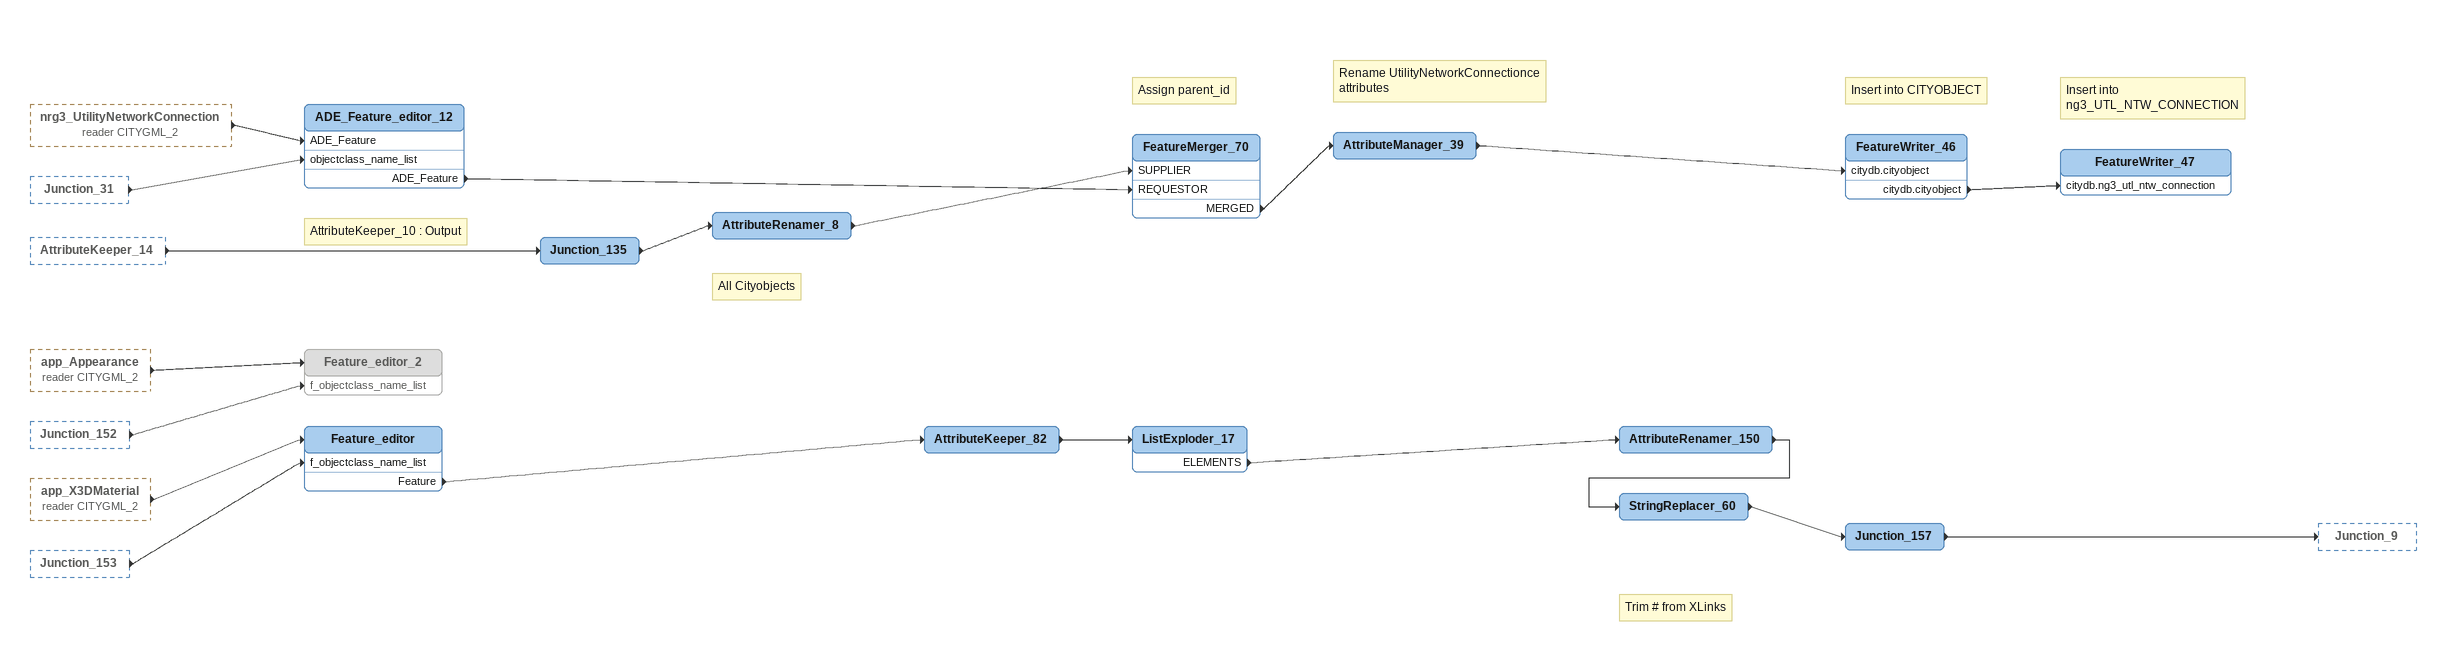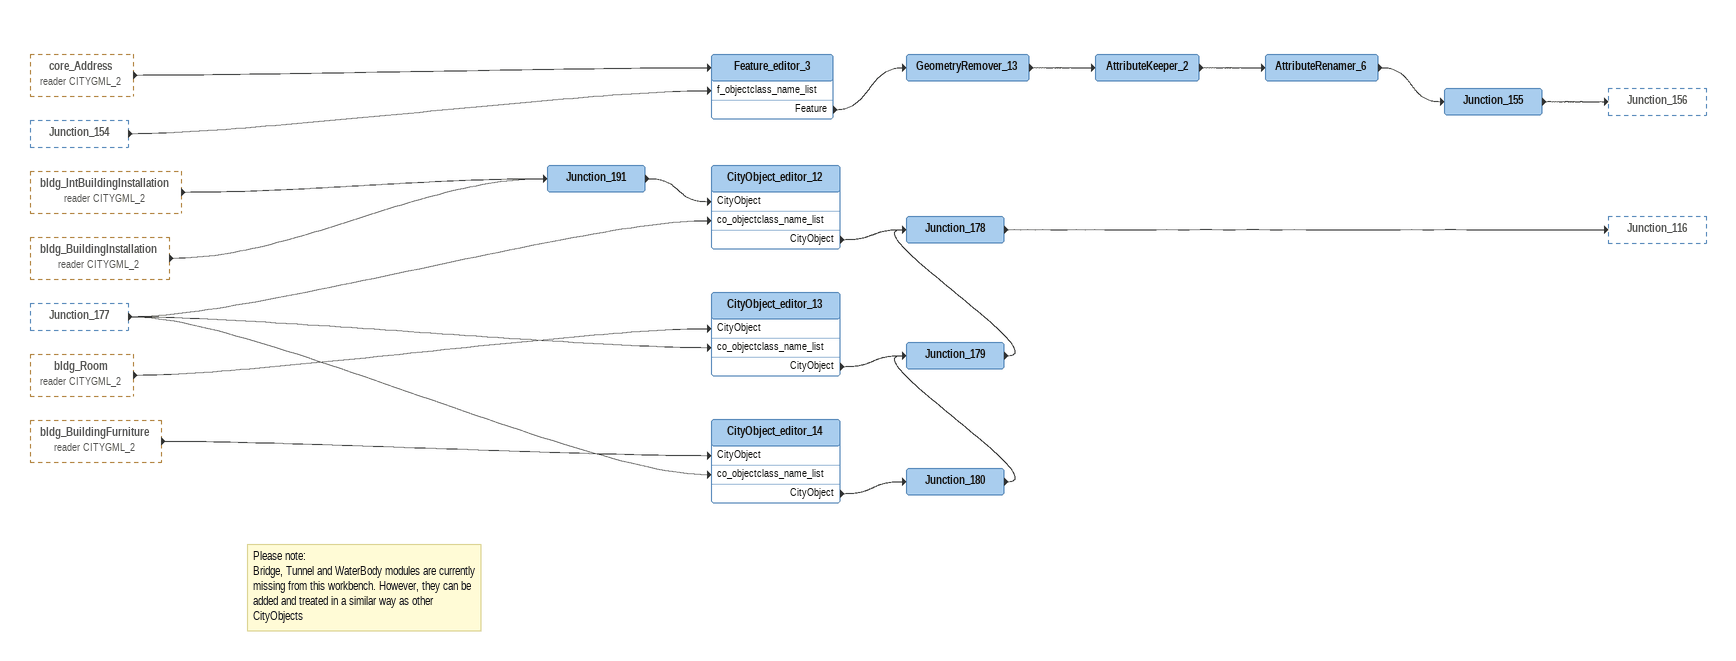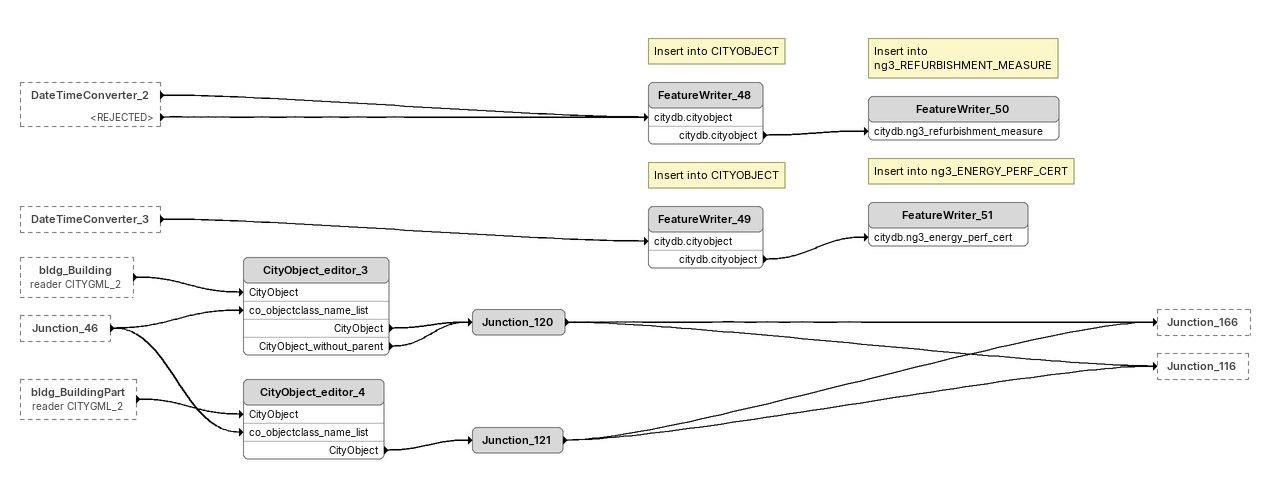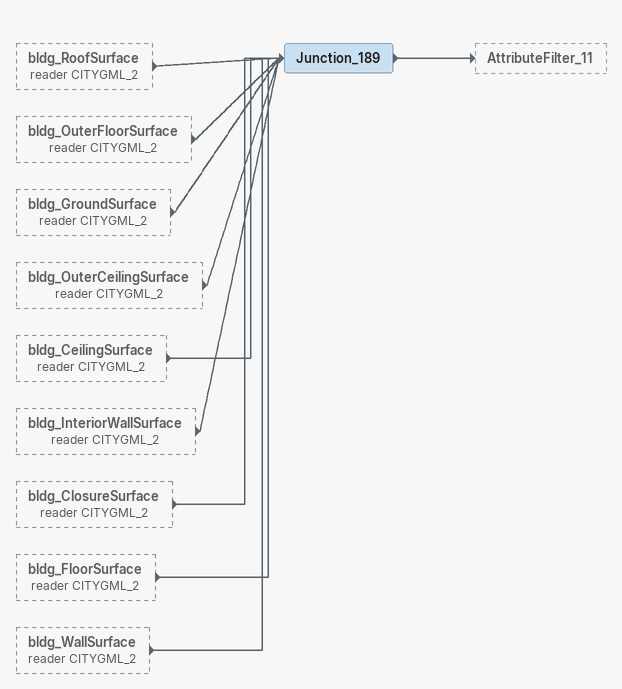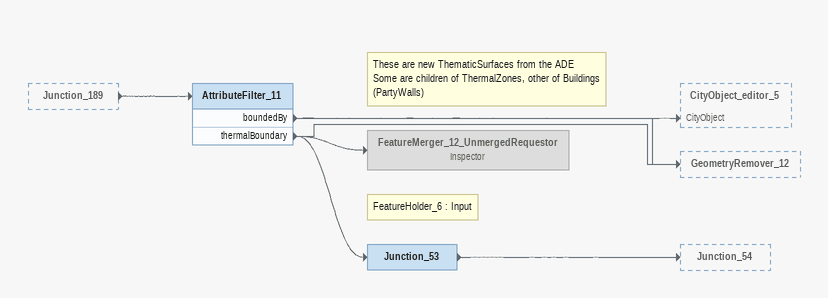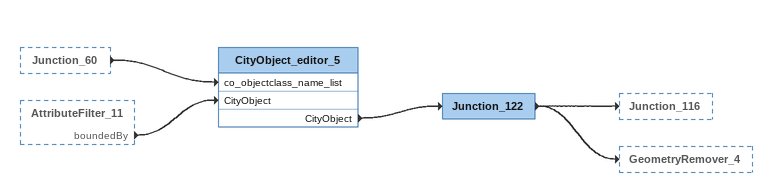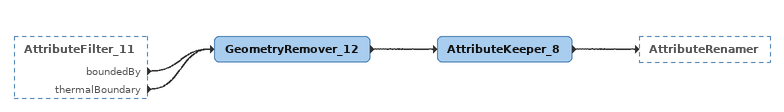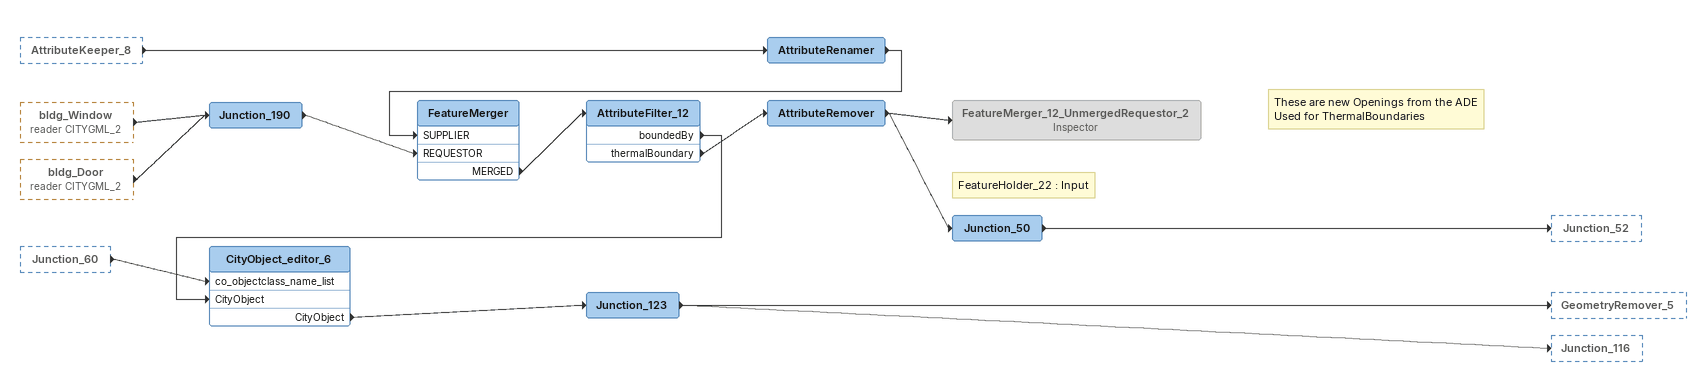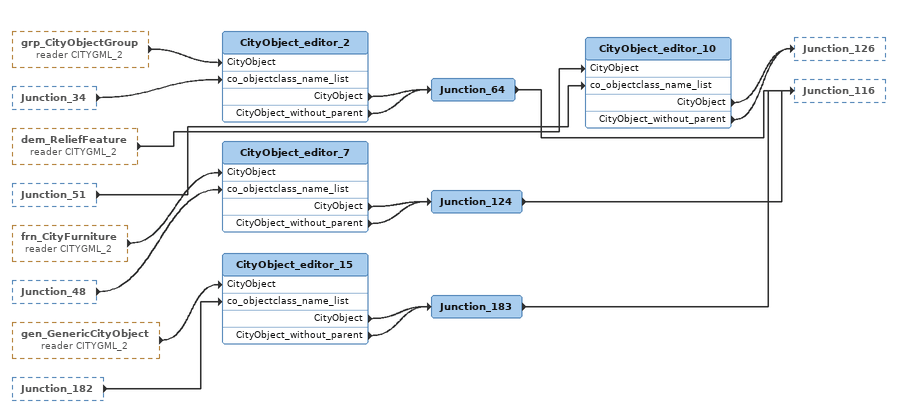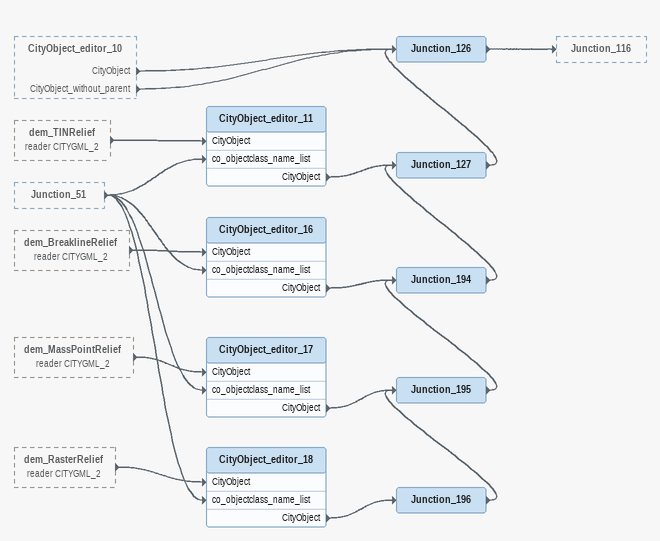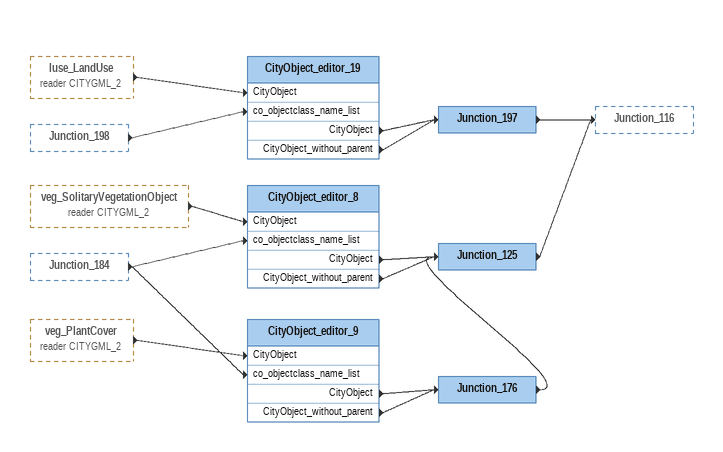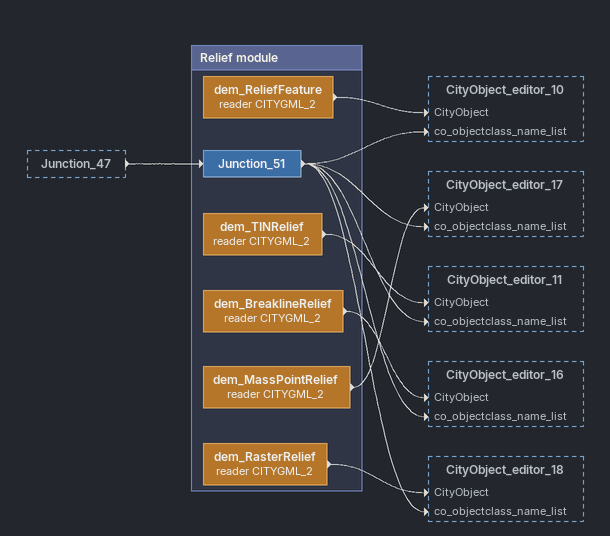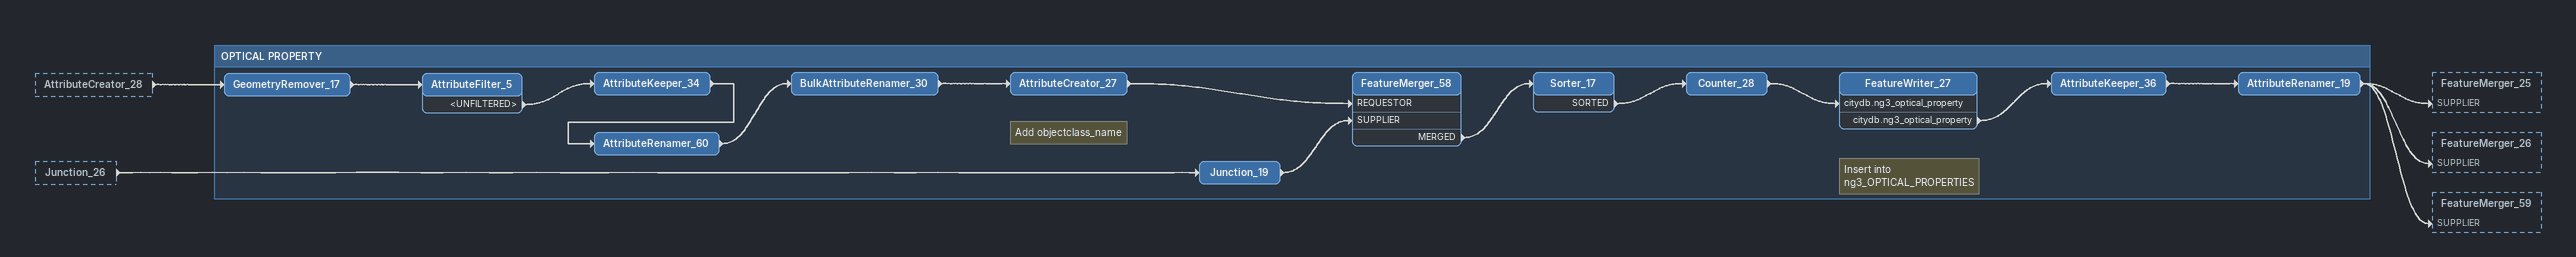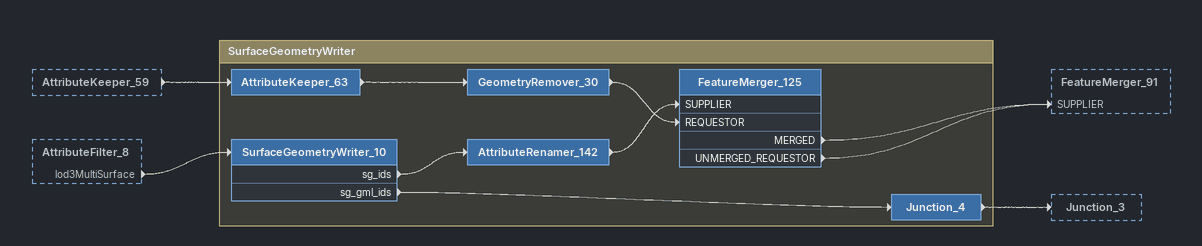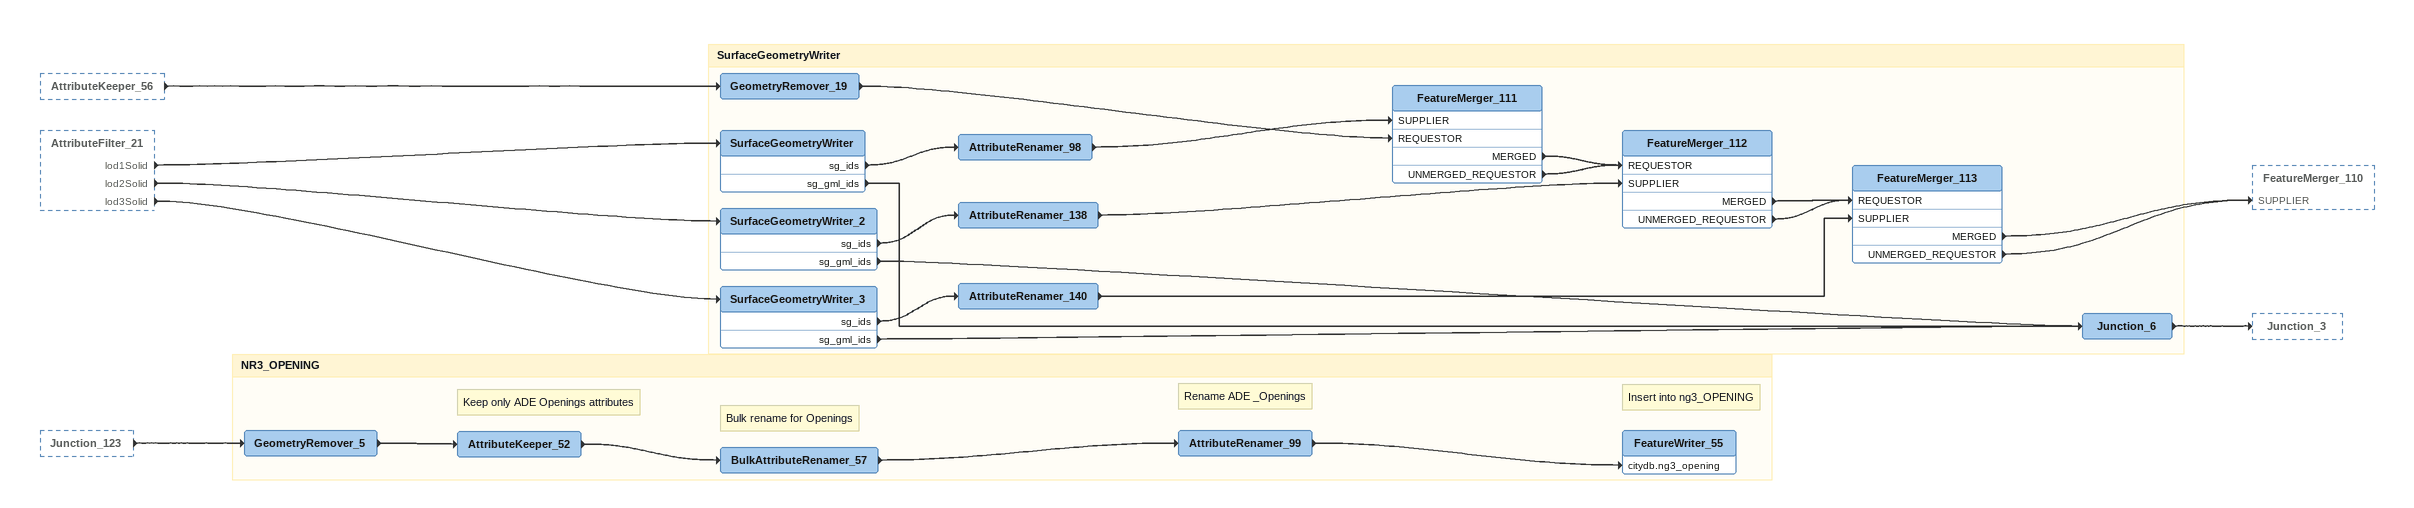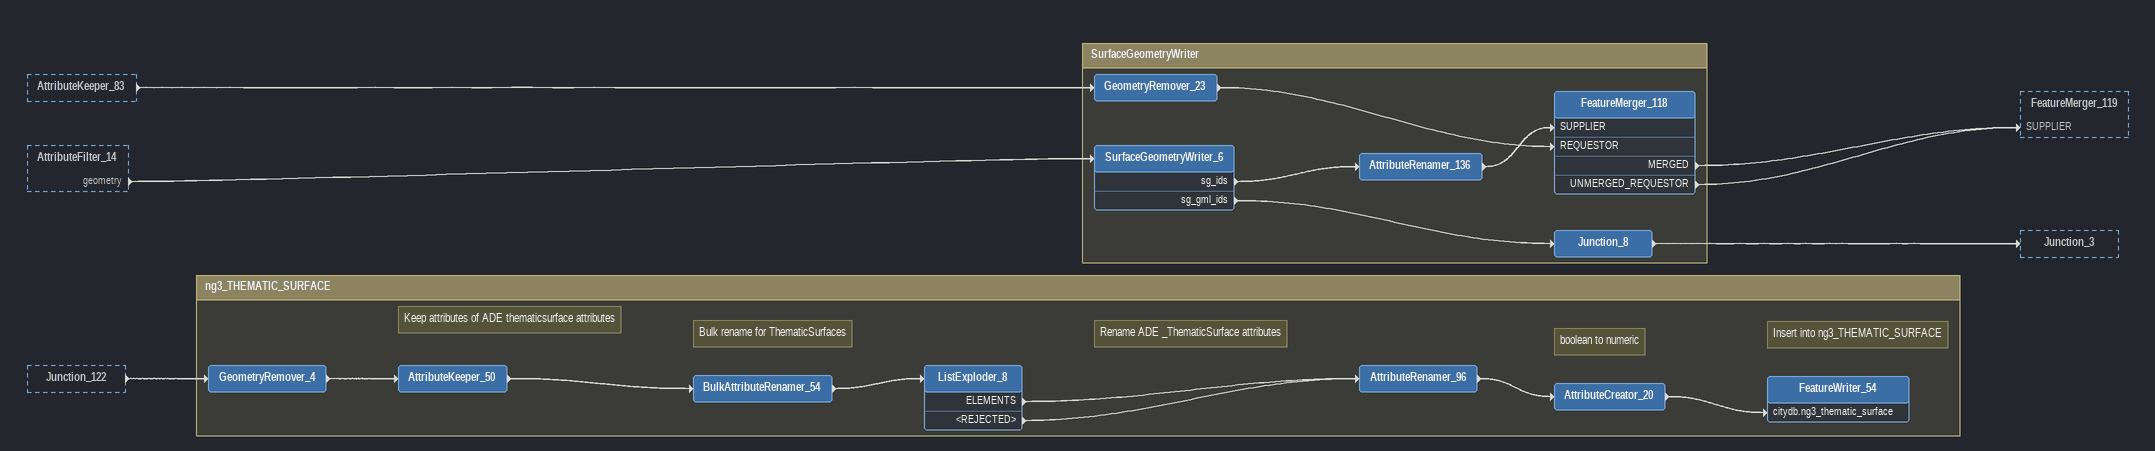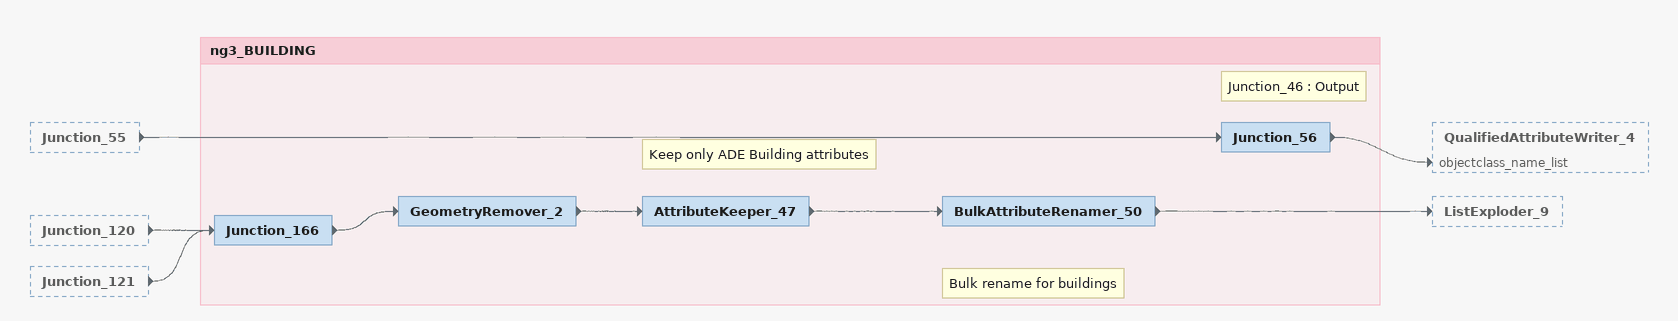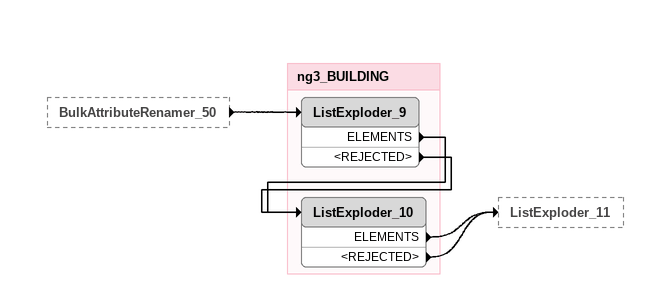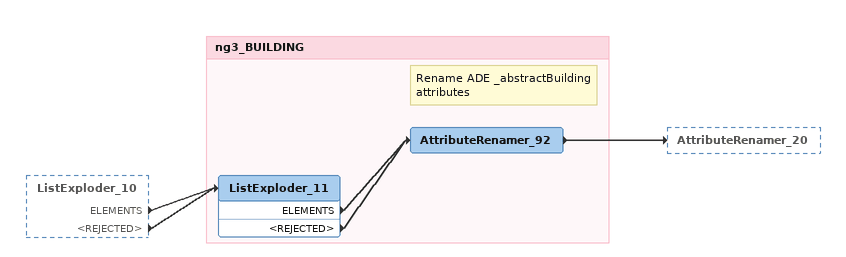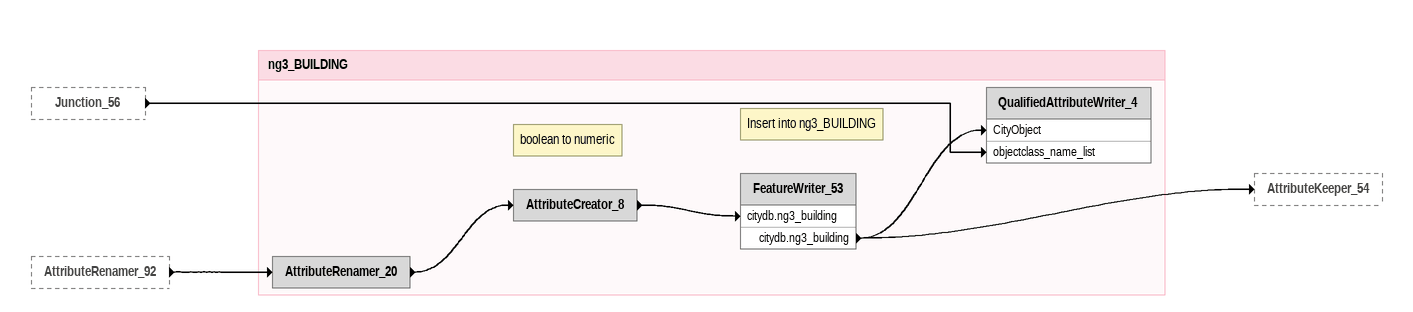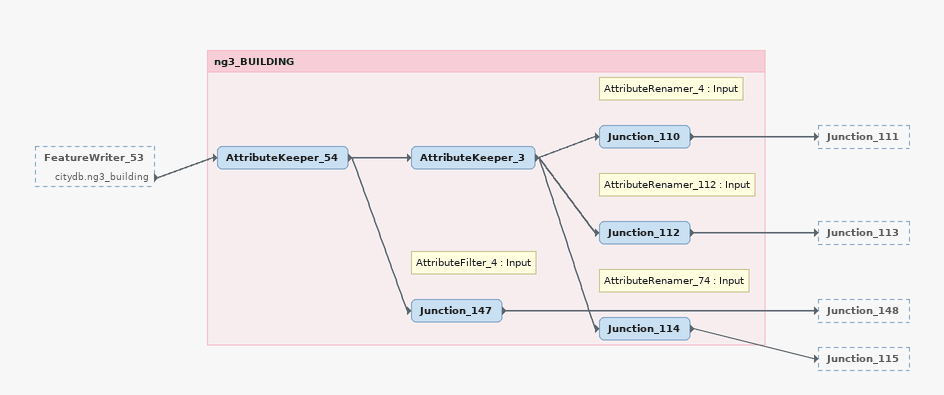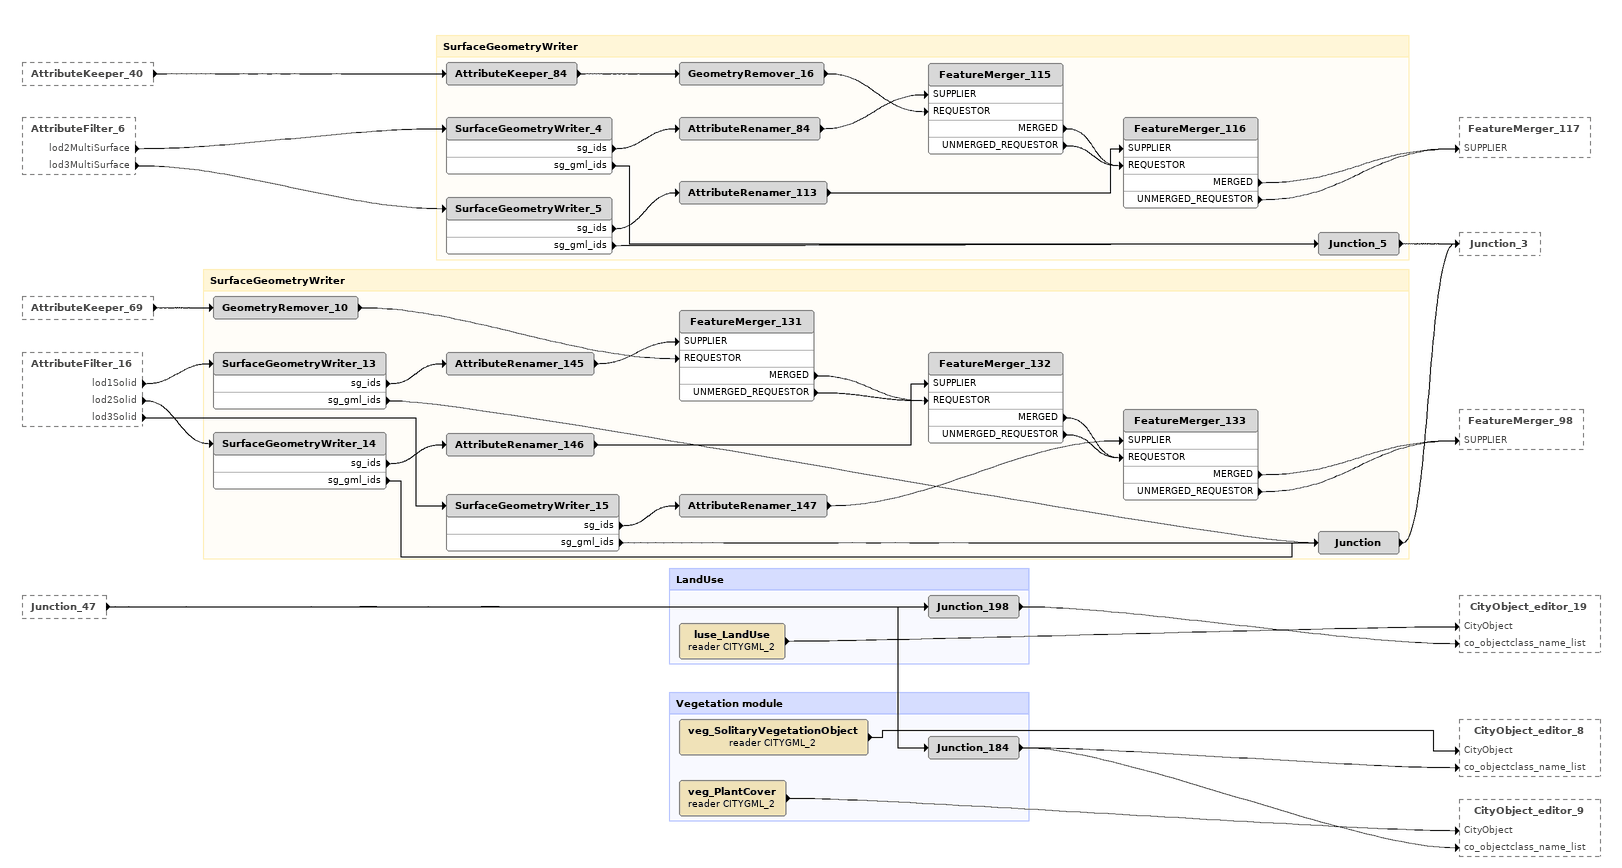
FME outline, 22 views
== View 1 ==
nrg3_UtilityNetworkConnection (reader CITYGML_2) [outside]
    -> ADE_Feature_editor_12 [ADE_Feature]
Junction_31 [outside]
    -> ADE_Feature_editor_12 [objectclass_name_list]
AttributeKeeper_14 [outside]
    -> Junction_135
app_Appearance (reader CITYGML_2) [outside]
    -> Feature_editor_2
Junction_152 [outside]
    -> Feature_editor_2 [f_objectclass_name_list]
app_X3DMaterial (reader CITYGML_2) [outside]
    -> Feature_editor
Junction_153 [outside]
    -> Feature_editor [f_objectclass_name_list]
ADE_Feature_editor_12
    ADE_Feature -> FeatureMerger_70 [REQUESTOR]
Feature_editor_2 [off]
Feature_editor
    Feature -> AttributeKeeper_82
AttributeKeeper_82
    -> ListExploder_17
ListExploder_17
    ELEMENTS -> AttributeRenamer_150
AttributeRenamer_150
    -> StringReplacer_60
Note: Trim # from XLinks
StringReplacer_60
    -> Junction_157
Junction_157
    -> Junction_9
Note: AttributeKeeper_10 : Output
Junction_135
    -> AttributeRenamer_8
Note: All Cityobjects
AttributeRenamer_8
    -> FeatureMerger_70 [SUPPLIER]
Note: Assign parent_id
FeatureMerger_70
    MERGED -> AttributeManager_39
Note: Rename UtilityNetworkConnectionce attributes
AttributeManager_39
    -> FeatureWriter_46 [citydb.cityobject]
Note: Insert into CITYOBJECT
FeatureWriter_46
    citydb.cityobject -> FeatureWriter_47 [citydb.ng3_utl_ntw_connection]
Note: Insert into ng3_UTL_NTW_CONNECTION
FeatureWriter_47

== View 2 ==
core_Address (reader CITYGML_2) [outside]
    -> Feature_editor_3
Junction_154 [outside]
    -> Feature_editor_3 [f_objectclass_name_list]
bldg_IntBuildingInstallation (reader CITYGML_2) [outside]
    -> Junction_191
bldg_BuildingInstallation (reader CITYGML_2) [outside]
    -> Junction_191
Junction_177 [outside]
    -> CityObject_editor_12 [co_objectclass_name_list]
    -> CityObject_editor_13 [co_objectclass_name_list]
    -> CityObject_editor_14 [co_objectclass_name_list]
bldg_Room (reader CITYGML_2) [outside]
    -> CityObject_editor_13 [CityObject]
bldg_BuildingFurniture (reader CITYGML_2) [outside]
    -> CityObject_editor_14 [CityObject]
Feature_editor_3
    Feature -> GeometryRemover_13
GeometryRemover_13
    -> AttributeKeeper_2
AttributeKeeper_2
    -> AttributeRenamer_6
AttributeRenamer_6
    -> Junction_155
Junction_155
    -> Junction_156
Junction_191
    -> CityObject_editor_12 [CityObject]
CityObject_editor_12
    CityObject -> Junction_178
CityObject_editor_13
    CityObject -> Junction_179
Note: Please note: / Bridge, Tunnel and WaterBody modules are currently missing from this workbench. However, they can be added and treated in a similar way as other CityObjects
CityObject_editor_14
    CityObject -> Junction_180
Junction_180
    -> Junction_179
Junction_179
    -> Junction_178
Junction_178
    -> Junction_116

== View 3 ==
DateTimeConverter_2 [outside]
    -> FeatureWriter_48 [citydb.cityobject]
    <REJECTED> -> FeatureWriter_48 [citydb.cityobject]
DateTimeConverter_3 [outside]
    -> FeatureWriter_49 [citydb.cityobject]
bldg_Building (reader CITYGML_2) [outside]
    -> CityObject_editor_3 [CityObject]
Junction_46 [outside]
    -> CityObject_editor_3 [co_objectclass_name_list]
    -> CityObject_editor_4 [co_objectclass_name_list]
bldg_BuildingPart (reader CITYGML_2) [outside]
    -> CityObject_editor_4 [CityObject]
CityObject_editor_3
    CityObject -> Junction_120
    CityObject_without_parent -> Junction_120
Junction_120
    -> Junction_166
    -> Junction_116
CityObject_editor_4
    CityObject -> Junction_121
Junction_121
    -> Junction_116
    -> Junction_166
Note: Insert into CITYOBJECT
FeatureWriter_48
    citydb.cityobject -> FeatureWriter_50 [citydb.ng3_refurbishment_measure]
Note: Insert into ng3_REFURBISHMENT_MEASURE
FeatureWriter_50
Note: Insert into CITYOBJECT
FeatureWriter_49
    citydb.cityobject -> FeatureWriter_51 [citydb.ng3_energy_perf_cert]
Note: Insert into ng3_ENERGY_PERF_CERT
FeatureWriter_51

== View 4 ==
bldg_RoofSurface (reader CITYGML_2) [outside]
    -> Junction_189
bldg_OuterFloorSurface (reader CITYGML_2) [outside]
    -> Junction_189
bldg_GroundSurface (reader CITYGML_2) [outside]
    -> Junction_189
bldg_OuterCeilingSurface (reader CITYGML_2) [outside]
    -> Junction_189
bldg_CeilingSurface (reader CITYGML_2) [outside]
    -> Junction_189
bldg_InteriorWallSurface (reader CITYGML_2) [outside]
    -> Junction_189
bldg_ClosureSurface (reader CITYGML_2) [outside]
    -> Junction_189
bldg_FloorSurface (reader CITYGML_2) [outside]
    -> Junction_189
bldg_WallSurface (reader CITYGML_2) [outside]
    -> Junction_189
Junction_189
    -> AttributeFilter_11

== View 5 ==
Junction_189 [outside]
    -> AttributeFilter_11
AttributeFilter_11
    boundedBy -> CityObject_editor_5 [CityObject]
    boundedBy -> GeometryRemover_12
    thermalBoundary -> Junction_53
    thermalBoundary -> GeometryRemover_12
    thermalBoundary -> FeatureMerger_12_UnmergedRequestor
Note: These are new ThematicSurfaces from the ADE / Some are children of ThermalZones, other of Buildings (PartyWalls)
FeatureMerger_12_UnmergedRequestor: Inspector [off]
Note: FeatureHolder_6 : Input
Junction_53
    -> Junction_54

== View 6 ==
Junction_60 [outside]
    -> CityObject_editor_5 [co_objectclass_name_list]
AttributeFilter_11 [outside]
    boundedBy -> CityObject_editor_5 [CityObject]
CityObject_editor_5
    CityObject -> Junction_122
Junction_122
    -> Junction_116
    -> GeometryRemover_4

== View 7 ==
AttributeFilter_11 [outside]
    boundedBy -> GeometryRemover_12
    thermalBoundary -> GeometryRemover_12
GeometryRemover_12
    -> AttributeKeeper_8
AttributeKeeper_8
    -> AttributeRenamer

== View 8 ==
AttributeKeeper_8 [outside]
    -> AttributeRenamer
bldg_Window (reader CITYGML_2) [outside]
    -> Junction_190
bldg_Door (reader CITYGML_2) [outside]
    -> Junction_190
Junction_60 [outside]
    -> CityObject_editor_6 [co_objectclass_name_list]
AttributeRenamer
    -> FeatureMerger [SUPPLIER]
Junction_190
    -> FeatureMerger [REQUESTOR]
FeatureMerger
    MERGED -> AttributeFilter_12
AttributeFilter_12
    boundedBy -> CityObject_editor_6 [CityObject]
    thermalBoundary -> AttributeRemover
AttributeRemover
    -> Junction_50
    -> FeatureMerger_12_UnmergedRequestor_2
Note: These are new Openings from the ADE / Used for ThermalBoundaries
FeatureMerger_12_UnmergedRequestor_2: Inspector [off]
Note: FeatureHolder_22 : Input
Junction_50
    -> Junction_52
CityObject_editor_6
    CityObject -> Junction_123
Junction_123
    -> GeometryRemover_5
    -> Junction_116

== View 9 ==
grp_CityObjectGroup (reader CITYGML_2) [outside]
    -> CityObject_editor_2 [CityObject]
Junction_34 [outside]
    -> CityObject_editor_2 [co_objectclass_name_list]
dem_ReliefFeature (reader CITYGML_2) [outside]
    -> CityObject_editor_10 [CityObject]
Junction_51 [outside]
    -> CityObject_editor_10 [co_objectclass_name_list]
frn_CityFurniture (reader CITYGML_2) [outside]
    -> CityObject_editor_7 [CityObject]
Junction_48 [outside]
    -> CityObject_editor_7 [co_objectclass_name_list]
gen_GenericCityObject (reader CITYGML_2) [outside]
    -> CityObject_editor_15 [CityObject]
Junction_182 [outside]
    -> CityObject_editor_15 [co_objectclass_name_list]
CityObject_editor_2
    CityObject -> Junction_64
    CityObject_without_parent -> Junction_64
Junction_64
    -> Junction_116
CityObject_editor_7
    CityObject -> Junction_124
    CityObject_without_parent -> Junction_124
Junction_124
    -> Junction_116
CityObject_editor_15
    CityObject -> Junction_183
    CityObject_without_parent -> Junction_183
Junction_183
    -> Junction_116
CityObject_editor_10
    CityObject -> Junction_126
    CityObject_without_parent -> Junction_126

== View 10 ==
CityObject_editor_10 [outside]
    CityObject -> Junction_126
    CityObject_without_parent -> Junction_126
dem_TINRelief (reader CITYGML_2) [outside]
    -> CityObject_editor_11 [CityObject]
Junction_51 [outside]
    -> CityObject_editor_11 [co_objectclass_name_list]
    -> CityObject_editor_16 [co_objectclass_name_list]
    -> CityObject_editor_17 [co_objectclass_name_list]
    -> CityObject_editor_18 [co_objectclass_name_list]
dem_BreaklineRelief (reader CITYGML_2) [outside]
    -> CityObject_editor_16 [CityObject]
dem_MassPointRelief (reader CITYGML_2) [outside]
    -> CityObject_editor_17 [CityObject]
dem_RasterRelief (reader CITYGML_2) [outside]
    -> CityObject_editor_18 [CityObject]
CityObject_editor_11
    CityObject -> Junction_127
CityObject_editor_16
    CityObject -> Junction_194
CityObject_editor_17
    CityObject -> Junction_195
CityObject_editor_18
    CityObject -> Junction_196
Junction_196
    -> Junction_195
Junction_195
    -> Junction_194
Junction_194
    -> Junction_127
Junction_127
    -> Junction_126
Junction_126
    -> Junction_116

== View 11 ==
luse_LandUse (reader CITYGML_2) [outside]
    -> CityObject_editor_19 [CityObject]
Junction_198 [outside]
    -> CityObject_editor_19 [co_objectclass_name_list]
veg_SolitaryVegetationObject (reader CITYGML_2) [outside]
    -> CityObject_editor_8 [CityObject]
Junction_184 [outside]
    -> CityObject_editor_9 [co_objectclass_name_list]
    -> CityObject_editor_8 [co_objectclass_name_list]
veg_PlantCover (reader CITYGML_2) [outside]
    -> CityObject_editor_9 [CityObject]
CityObject_editor_19
    CityObject -> Junction_197
    CityObject_without_parent -> Junction_197
Junction_197
    -> Junction_116
CityObject_editor_8
    CityObject -> Junction_125
    CityObject_without_parent -> Junction_125
CityObject_editor_9
    CityObject -> Junction_176
    CityObject_without_parent -> Junction_176
Junction_176
    -> Junction_125
Junction_125
    -> Junction_116

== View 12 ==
Junction_47 [outside]
    -> Junction_51

Bookmark: Relief module
Junction_51
    -> CityObject_editor_10 [co_objectclass_name_list]
    -> CityObject_editor_11 [co_objectclass_name_list]
    -> CityObject_editor_16 [co_objectclass_name_list]
    -> CityObject_editor_17 [co_objectclass_name_list]
    -> CityObject_editor_18 [co_objectclass_name_list]
dem_ReliefFeature (reader CITYGML_2)
    -> CityObject_editor_10 [CityObject]
dem_TINRelief (reader CITYGML_2)
    -> CityObject_editor_11 [CityObject]
dem_BreaklineRelief (reader CITYGML_2)
    -> CityObject_editor_16 [CityObject]
dem_MassPointRelief (reader CITYGML_2)
    -> CityObject_editor_17 [CityObject]
dem_RasterRelief (reader CITYGML_2)
    -> CityObject_editor_18 [CityObject]

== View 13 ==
AttributeCreator_28 [outside]
    -> GeometryRemover_17
Junction_26 [outside]
    -> Junction_19

Bookmark: OPTICAL PROPERTY
Junction_19
    -> FeatureMerger_58 [SUPPLIER]
GeometryRemover_17
    -> AttributeFilter_5
AttributeFilter_5
    <UNFILTERED> -> AttributeKeeper_34
AttributeKeeper_34
    -> AttributeRenamer_60
AttributeRenamer_60
    -> BulkAttributeRenamer_30
BulkAttributeRenamer_30
    -> AttributeCreator_27
Note: Add objectclass_name
AttributeCreator_27
    -> FeatureMerger_58 [REQUESTOR]
FeatureMerger_58
    MERGED -> Sorter_17
Sorter_17
    SORTED -> Counter_28
Counter_28
    -> FeatureWriter_27 [citydb.ng3_optical_property]
Note: Insert into ng3_OPTICAL_PROPERTIES
FeatureWriter_27
    citydb.ng3_optical_property -> AttributeKeeper_36
AttributeKeeper_36
    -> AttributeRenamer_19
AttributeRenamer_19
    -> FeatureMerger_25 [SUPPLIER]
    -> FeatureMerger_26 [SUPPLIER]
    -> FeatureMerger_59 [SUPPLIER]

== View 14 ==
AttributeKeeper_59 [outside]
    -> AttributeKeeper_63
AttributeFilter_8 [outside]
    lod3MultiSurface -> SurfaceGeometryWriter_10

Bookmark: SurfaceGeometryWriter
SurfaceGeometryWriter_10
    sg_ids -> AttributeRenamer_142
    sg_gml_ids -> Junction_4
AttributeRenamer_142
    -> FeatureMerger_125 [SUPPLIER]
Junction_4
    -> Junction_3
AttributeKeeper_63
    -> GeometryRemover_30
GeometryRemover_30
    -> FeatureMerger_125 [REQUESTOR]
FeatureMerger_125
    MERGED -> FeatureMerger_91 [SUPPLIER]
    UNMERGED_REQUESTOR -> FeatureMerger_91 [SUPPLIER]

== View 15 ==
AttributeKeeper_56 [outside]
    -> GeometryRemover_19
AttributeFilter_21 [outside]
    lod1Solid -> SurfaceGeometryWriter
    lod2Solid -> SurfaceGeometryWriter_2
    lod3Solid -> SurfaceGeometryWriter_3
Junction_123 [outside]
    -> GeometryRemover_5

Bookmark: SurfaceGeometryWriter
SurfaceGeometryWriter
    sg_ids -> AttributeRenamer_98
    sg_gml_ids -> Junction_6
AttributeRenamer_98
    -> FeatureMerger_111 [SUPPLIER]
SurfaceGeometryWriter_2
    sg_ids -> AttributeRenamer_138
    sg_gml_ids -> Junction_6
AttributeRenamer_138
    -> FeatureMerger_112 [SUPPLIER]
SurfaceGeometryWriter_3
    sg_ids -> AttributeRenamer_140
    sg_gml_ids -> Junction_6
AttributeRenamer_140
    -> FeatureMerger_113 [SUPPLIER]
Junction_6
    -> Junction_3
GeometryRemover_19
    -> FeatureMerger_111 [REQUESTOR]
FeatureMerger_111
    MERGED -> FeatureMerger_112 [REQUESTOR]
    UNMERGED_REQUESTOR -> FeatureMerger_112 [REQUESTOR]
FeatureMerger_112
    MERGED -> FeatureMerger_113 [REQUESTOR]
    UNMERGED_REQUESTOR -> FeatureMerger_113 [REQUESTOR]
FeatureMerger_113
    MERGED -> FeatureMerger_110 [SUPPLIER]
    UNMERGED_REQUESTOR -> FeatureMerger_110 [SUPPLIER]

Bookmark: NR3_OPENING
GeometryRemover_5
    -> AttributeKeeper_52
Note: Keep only ADE Openings attributes
AttributeKeeper_52
    -> BulkAttributeRenamer_57
Note: Bulk rename for Openings
BulkAttributeRenamer_57
    -> AttributeRenamer_99
Note: Rename ADE _Openings
AttributeRenamer_99
    -> FeatureWriter_55 [citydb.ng3_opening]
Note: Insert into ng3_OPENING
FeatureWriter_55

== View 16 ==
AttributeKeeper_83 [outside]
    -> GeometryRemover_23
AttributeFilter_14 [outside]
    geometry -> SurfaceGeometryWriter_6
Junction_122 [outside]
    -> GeometryRemover_4

Bookmark: SurfaceGeometryWriter
GeometryRemover_23
    -> FeatureMerger_118 [REQUESTOR]
SurfaceGeometryWriter_6
    sg_ids -> AttributeRenamer_136
    sg_gml_ids -> Junction_8
AttributeRenamer_136
    -> FeatureMerger_118 [SUPPLIER]
FeatureMerger_118
    MERGED -> FeatureMerger_119 [SUPPLIER]
    UNMERGED_REQUESTOR -> FeatureMerger_119 [SUPPLIER]
Junction_8
    -> Junction_3

Bookmark: ng3_THEMATIC_SURFACE
GeometryRemover_4
    -> AttributeKeeper_50
Note: Keep attributes of ADE thematicsurface attributes
AttributeKeeper_50
    -> BulkAttributeRenamer_54
Note: Bulk rename for ThematicSurfaces
BulkAttributeRenamer_54
    -> ListExploder_8
ListExploder_8
    ELEMENTS -> AttributeRenamer_96
    <REJECTED> -> AttributeRenamer_96
Note: Rename ADE _ThematicSurface attributes
AttributeRenamer_96
    -> AttributeCreator_20
Note: boolean to numeric
AttributeCreator_20
    -> FeatureWriter_54 [citydb.ng3_thematic_surface]
Note: Insert into ng3_THEMATIC_SURFACE
FeatureWriter_54

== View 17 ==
Junction_55 [outside]
    -> Junction_56
Junction_120 [outside]
    -> Junction_166
Junction_121 [outside]
    -> Junction_166

Bookmark: ng3_BUILDING
Note: Junction_46 : Output
Junction_56
    -> QualifiedAttributeWriter_4 [objectclass_name_list]
Junction_166
    -> GeometryRemover_2
GeometryRemover_2
    -> AttributeKeeper_47
Note: Keep only ADE Building attributes
AttributeKeeper_47
    -> BulkAttributeRenamer_50
Note: Bulk rename for buildings
BulkAttributeRenamer_50
    -> ListExploder_9

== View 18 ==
BulkAttributeRenamer_50 [outside]
    -> ListExploder_9

Bookmark: ng3_BUILDING
ListExploder_9
    ELEMENTS -> ListExploder_10
    <REJECTED> -> ListExploder_10
ListExploder_10
    ELEMENTS -> ListExploder_11
    <REJECTED> -> ListExploder_11

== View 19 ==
ListExploder_10 [outside]
    ELEMENTS -> ListExploder_11
    <REJECTED> -> ListExploder_11

Bookmark: ng3_BUILDING
ListExploder_11
    ELEMENTS -> AttributeRenamer_92
    <REJECTED> -> AttributeRenamer_92
Note: Rename ADE _abstractBuilding attributes
AttributeRenamer_92
    -> AttributeRenamer_20

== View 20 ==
Junction_56 [outside]
    -> QualifiedAttributeWriter_4 [objectclass_name_list]
AttributeRenamer_92 [outside]
    -> AttributeRenamer_20

Bookmark: ng3_BUILDING
AttributeRenamer_20
    -> AttributeCreator_8
Note: boolean to numeric
AttributeCreator_8
    -> FeatureWriter_53 [citydb.ng3_building]
Note: Insert into ng3_BUILDING
FeatureWriter_53
    citydb.ng3_building -> AttributeKeeper_54
    citydb.ng3_building -> QualifiedAttributeWriter_4 [CityObject]
QualifiedAttributeWriter_4

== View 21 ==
FeatureWriter_53 [outside]
    citydb.ng3_building -> AttributeKeeper_54

Bookmark: ng3_BUILDING
AttributeKeeper_54
    -> Junction_147
    -> AttributeKeeper_3
AttributeKeeper_3
    -> Junction_110
    -> Junction_112
    -> Junction_114
Note: AttributeRenamer_4 : Input
Junction_110
    -> Junction_111
Note: AttributeRenamer_112 : Input
Junction_112
    -> Junction_113
Note: AttributeRenamer_74 : Input
Junction_114
    -> Junction_115
Note: AttributeFilter_4 : Input
Junction_147
    -> Junction_148

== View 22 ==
AttributeKeeper_40 [outside]
    -> AttributeKeeper_84
AttributeFilter_6 [outside]
    lod2MultiSurface -> SurfaceGeometryWriter_4
    lod3MultiSurface -> SurfaceGeometryWriter_5
AttributeKeeper_69 [outside]
    -> GeometryRemover_10
AttributeFilter_16 [outside]
    lod1Solid -> SurfaceGeometryWriter_13
    lod2Solid -> SurfaceGeometryWriter_14
    lod3Solid -> SurfaceGeometryWriter_15
Junction_47 [outside]
    -> Junction_184
    -> Junction_198

Bookmark: LandUse
Junction_198
    -> CityObject_editor_19 [co_objectclass_name_list]
luse_LandUse (reader CITYGML_2)
    -> CityObject_editor_19 [CityObject]

Bookmark: Vegetation module
Junction_184
    -> CityObject_editor_9 [co_objectclass_name_list]
    -> CityObject_editor_8 [co_objectclass_name_list]
veg_SolitaryVegetationObject (reader CITYGML_2)
    -> CityObject_editor_8 [CityObject]
veg_PlantCover (reader CITYGML_2)
    -> CityObject_editor_9 [CityObject]

Bookmark: SurfaceGeometryWriter
SurfaceGeometryWriter_13
    sg_ids -> AttributeRenamer_145
    sg_gml_ids -> Junction
AttributeRenamer_145
    -> FeatureMerger_131 [SUPPLIER]
SurfaceGeometryWriter_14
    sg_ids -> AttributeRenamer_146
    sg_gml_ids -> Junction
AttributeRenamer_146
    -> FeatureMerger_132 [SUPPLIER]
SurfaceGeometryWriter_15
    sg_ids -> AttributeRenamer_147
    sg_gml_ids -> Junction
AttributeRenamer_147
    -> FeatureMerger_133 [SUPPLIER]
Junction
    -> Junction_3
GeometryRemover_10
    -> FeatureMerger_131 [REQUESTOR]
FeatureMerger_131
    MERGED -> FeatureMerger_132 [REQUESTOR]
    UNMERGED_REQUESTOR -> FeatureMerger_132 [REQUESTOR]
FeatureMerger_132
    MERGED -> FeatureMerger_133 [REQUESTOR]
    UNMERGED_REQUESTOR -> FeatureMerger_133 [REQUESTOR]
FeatureMerger_133
    MERGED -> FeatureMerger_98 [SUPPLIER]
    UNMERGED_REQUESTOR -> FeatureMerger_98 [SUPPLIER]

Bookmark: SurfaceGeometryWriter
SurfaceGeometryWriter_4
    sg_ids -> AttributeRenamer_84
    sg_gml_ids -> Junction_5
AttributeRenamer_84
    -> FeatureMerger_115 [SUPPLIER]
SurfaceGeometryWriter_5
    sg_ids -> AttributeRenamer_113
    sg_gml_ids -> Junction_5
AttributeRenamer_113
    -> FeatureMerger_116 [SUPPLIER]
Junction_5
    -> Junction_3
AttributeKeeper_84
    -> GeometryRemover_16
GeometryRemover_16
    -> FeatureMerger_115 [REQUESTOR]
FeatureMerger_115
    MERGED -> FeatureMerger_116 [REQUESTOR]
    UNMERGED_REQUESTOR -> FeatureMerger_116 [REQUESTOR]
FeatureMerger_116
    MERGED -> FeatureMerger_117 [SUPPLIER]
    UNMERGED_REQUESTOR -> FeatureMerger_117 [SUPPLIER]
